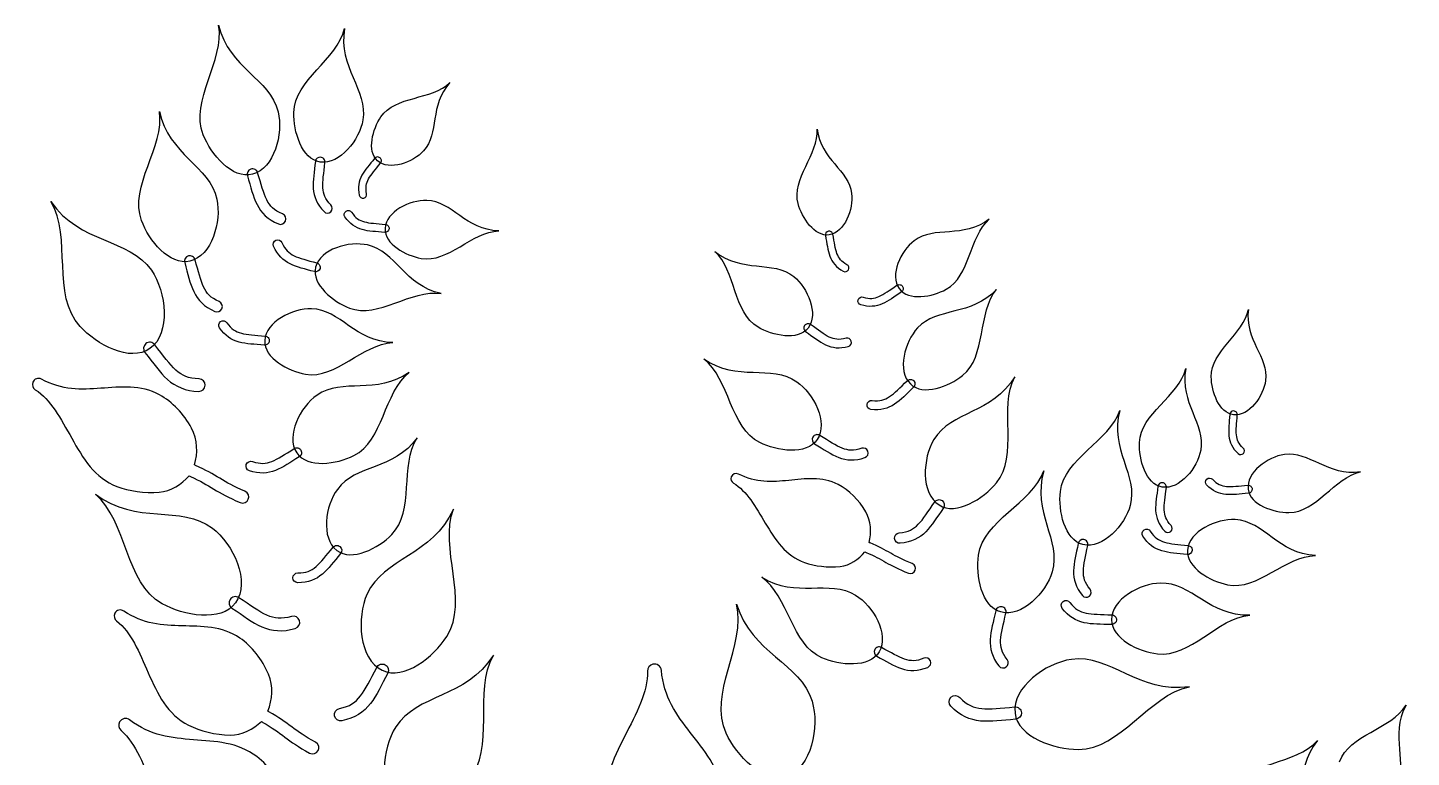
# Model space of a CAD drawing. Extents: x 5.1 to 86.3, y 5.1 to 86.3.
# Drawn here: x 47.79 to 56.97, y 76.59 to 81.43 of the extents above; entities that cross this region are included whole.
import ezdxf

# ---------------------------------------------------------------- set-up
doc = ezdxf.new("R2010")
doc.units = 0
doc.layers.add('View004', color=7, linetype='CONTINUOUS')

msp = doc.modelspace()

# ---------------------------------------------------------------- linework, layer by layer
at = {"layer": 'View004', "color": 1}
for p, q in [((49.734514, 80.53979), (49.734514, 80.53979)), ((49.737622, 80.571917), (49.737622, 80.571917)), ((50.11514, 80.547983), (50.11514, 80.547983)), ((50.130721, 80.567958), (50.130721, 80.567958)), ((49.274469, 80.493078), (49.274469, 80.493078)), ((49.285488, 80.458415), (49.285488, 80.458415)), ((50.164589, 80.099801), (50.164589, 80.099801)), ((50.191502, 80.096927), (50.191502, 80.096927)), ((53.105702, 80.081468), (53.105702, 80.081468)), ((53.110655, 80.056624), (53.110655, 80.056624)), ((48.860135, 79.916791), (48.860135, 79.916791)), ((48.870369, 79.881888), (48.870369, 79.881888)), ((49.704135, 79.841577), (49.704135, 79.841577)), ((49.733343, 79.832838), (49.733343, 79.832838)), ((53.575406, 79.69993), (53.575406, 79.69993)), ((53.598168, 79.714576), (53.598168, 79.714576)), ((52.947389, 79.455115), (52.947389, 79.455115)), ((52.971044, 79.438815), (52.971044, 79.438815)), ((48.578434, 79.335484), (48.578434, 79.335484)), ((49.366178, 79.355567), (49.366178, 79.355567)), ((49.396512, 79.35251), (49.396512, 79.35251)), ((48.604867, 79.30262), (48.604867, 79.30262)), ((47.827652, 79.079034), (47.827666, 79.079065)), ((53.649647, 79.067671), (53.649647, 79.067671)), ((53.671984, 79.088373), (53.671984, 79.088373)), ((55.793338, 78.863225), (55.793338, 78.863225)), ((55.794752, 78.888518), (55.794752, 78.888518)), ((53.003192, 78.715702), (53.003192, 78.715702)), ((53.031667, 78.698849), (53.031667, 78.698849)), ((49.578725, 78.611552), (49.578725, 78.611552)), ((49.607002, 78.628334), (49.607002, 78.628334)), ((52.46123, 78.451206), (52.461258, 78.451231)), ((55.323248, 78.41253), (55.323248, 78.41253)), ((55.320005, 78.383987), (55.320005, 78.383987)), ((55.890199, 78.369469), (55.890199, 78.369469)), ((55.917202, 78.371321), (55.917202, 78.371321)), ((53.839714, 78.26528), (53.839714, 78.26528)), ((53.860236, 78.294138), (53.860236, 78.294138)), ((54.800544, 78.03556), (54.800544, 78.03556)), ((49.844489, 77.964063), (49.844489, 77.964063)), ((49.865802, 77.989102), (49.865802, 77.989102)), ((54.794498, 78.003028), (54.794498, 78.003028)), ((55.488597, 77.966196), (55.488597, 77.966196)), ((55.518835, 77.962307), (55.518835, 77.962307)), ((49.137012, 77.638461), (49.137012, 77.638461)), ((49.172385, 77.615494), (49.172385, 77.615494)), ((54.257555, 77.589657), (54.257555, 77.589657)), ((48.372179, 77.546663), (48.372217, 77.546692)), ((54.250223, 77.555373), (54.250223, 77.555373)), ((54.984427, 77.50419), (54.984427, 77.50419)), ((55.017264, 77.502473), (55.017264, 77.502473)), ((53.412998, 77.306232), (53.412998, 77.306232)), ((53.442319, 77.290898), (53.442319, 77.290898)), ((50.166152, 77.20552), (50.166152, 77.20552)), ((51.941672, 77.20925), (51.941709, 77.209254)), ((50.146012, 77.168728), (50.146012, 77.168728)), ((54.34401, 76.88473), (54.34401, 76.88473)), ((54.385864, 76.887474), (54.385864, 76.887474)), ((48.403661, 76.826227), (48.403721, 76.826227))]:
    msp.add_line(p, q, dxfattribs=at)
at = {"layer": 'View004', "color": 3}
msp.add_open_spline([(26.701295, 78.610206), (38.458535, 85.398253), (52.944054, 85.398253), (64.701294, 78.610206)], degree=3, dxfattribs=at)
at = {"layer": 'View004', "color": 1}
for points in [[(48.958488, 80.721021), (48.868451, 80.948342), (49.101873, 81.210957), (49.060801, 81.447358)], [(49.060801, 81.447358), (49.128387, 81.160351), (49.402015, 81.093892), (49.454882, 80.872888)], [(49.559367, 80.86818), (49.565244, 81.085078), (49.847352, 81.217878), (49.89635, 81.425094)], [(49.89635, 81.425094), (49.851323, 81.167334), (50.051382, 81.017609), (50.017382, 80.818838)], [(50.137326, 80.839238), (50.232506, 80.980447), (50.475279, 80.949689), (50.594949, 81.066336)], [(50.594949, 81.066336), (50.456637, 80.914535), (50.52615, 80.731151), (50.419969, 80.613786)], [(48.549375, 80.151801), (48.464486, 80.381095), (48.703771, 80.63838), (48.668041, 80.875646)], [(48.668041, 80.875646), (48.729137, 80.587188), (49.001197, 80.514576), (49.049067, 80.292435)], [(49.454882, 80.872888), (49.489607, 80.727733), (49.429983, 80.495789), (49.285488, 80.458415)], [(49.734514, 80.53979), (49.611868, 80.558465), (49.556006, 80.744166), (49.559367, 80.86818)], [(50.017382, 80.818838), (49.995053, 80.688286), (49.865452, 80.519851), (49.734514, 80.53979)], [(50.11514, 80.547983), (50.041754, 80.611973), (50.082905, 80.758501), (50.137326, 80.839238)], [(49.285488, 80.458415), (49.150144, 80.423409), (49.009968, 80.591046), (48.958488, 80.721021)], [(52.90457, 80.263629), (52.859787, 80.427927), (53.041623, 80.591696), (53.031435, 80.7585)], [(53.031435, 80.7585), (53.056072, 80.554621), (53.240347, 80.487505), (53.259889, 80.330449)], [(50.419969, 80.613786), (50.350231, 80.5367), (50.193488, 80.479666), (50.11514, 80.547983)], [(49.702905, 80.543446), (49.695321, 80.474755), (49.685034, 80.419042), (49.688704, 80.365072)], [(49.737622, 80.571917), (49.720185, 80.573602), (49.704666, 80.560875), (49.702905, 80.543446)], [(49.759294, 80.560061), (49.753962, 80.566771), (49.746148, 80.571045), (49.737622, 80.571917)], [(49.752512, 80.369184), (49.74964, 80.411726), (49.758136, 80.46557), (49.765951, 80.536271)], [(49.765951, 80.536271), (49.767027, 80.544774), (49.764627, 80.553351), (49.759294, 80.560061)], [(50.09574, 80.563709), (50.061806, 80.521396), (50.031543, 80.488819), (50.01126, 80.451522)], [(50.05526, 80.427391), (50.071262, 80.456782), (50.099552, 80.488874), (50.134485, 80.532421)], [(50.130721, 80.567958), (50.119879, 80.576412), (50.104242, 80.574513), (50.09574, 80.563709)], [(50.140088, 80.550982), (50.139379, 80.557671), (50.136002, 80.563792), (50.130721, 80.567958)], [(50.134485, 80.532421), (50.138776, 80.537601), (50.140796, 80.544293), (50.140088, 80.550982)], [(49.274469, 80.493078), (49.255657, 80.487096), (49.24522, 80.467033), (49.251119, 80.448195)], [(49.251119, 80.448195), (49.273705, 80.373667), (49.287738, 80.311386), (49.31546, 80.257097)], [(49.302178, 80.4904), (49.293679, 80.494988), (49.283689, 80.495954), (49.274469, 80.493078)], [(49.319618, 80.468703), (49.316964, 80.477989), (49.310676, 80.485812), (49.302178, 80.4904)], [(49.379746, 80.289636), (49.357916, 80.332439), (49.342856, 80.391989), (49.319618, 80.468703)], [(50.01126, 80.451522), (49.990948, 80.414249), (49.982596, 80.371312), (49.993489, 80.319383)], [(50.04243, 80.329564), (50.033519, 80.372044), (50.03925, 80.398006), (50.05526, 80.427391)], [(49.688704, 80.365072), (49.692327, 80.311108), (49.712683, 80.259225), (49.759879, 80.210821)], [(49.805557, 80.255209), (49.766948, 80.294805), (49.755372, 80.326643), (49.752512, 80.369184)], [(49.993489, 80.319383), (49.996301, 80.305869), (50.009535, 80.297192), (50.02305, 80.300003)], [(50.02305, 80.300003), (50.036564, 80.302814), (50.045241, 80.316049), (50.04243, 80.329564)], [(53.259889, 80.330449), (53.272725, 80.227294), (53.213557, 80.071344), (53.110655, 80.056624)], [(48.141302, 79.449596), (47.948733, 79.657674), (48.091122, 80.039399), (47.947694, 80.277805)], [(47.947694, 80.277805), (48.140987, 79.995786), (48.464685, 80.03854), (48.614418, 79.821722)], [(49.049067, 80.292435), (49.08051, 80.146534), (49.015671, 79.915994), (48.870369, 79.881888)], [(49.31546, 80.257097), (49.343129, 80.202793), (49.387214, 80.158061), (49.457563, 80.128829)], [(49.485215, 80.195061), (49.427666, 80.218974), (49.401562, 80.246829), (49.379746, 80.289636)], [(49.804912, 80.210176), (49.817525, 80.222433), (49.817814, 80.242595), (49.805557, 80.255209)], [(50.44157, 80.285003), (50.330567, 80.288715), (50.17033, 80.210717), (50.164589, 80.099801)], [(50.919082, 80.083187), (50.699762, 80.089742), (50.610575, 80.279354), (50.44157, 80.285003)], [(53.110655, 80.056624), (53.014269, 80.042836), (52.930175, 80.16969), (52.90457, 80.263629)], [(48.870369, 79.881888), (48.734271, 79.849943), (48.59791, 80.020699), (48.549375, 80.151801)], [(49.457563, 80.128829), (49.475853, 80.121193), (49.496869, 80.12983), (49.504505, 80.148119)], [(49.504505, 80.148119), (49.512141, 80.166409), (49.503505, 80.187425), (49.485215, 80.195061)], [(49.759879, 80.210821), (49.772137, 80.198207), (49.792298, 80.197919), (49.804912, 80.210176)], [(49.898671, 80.176203), (49.890381, 80.188401), (49.893549, 80.20501), (49.905748, 80.2133)], [(50.013344, 80.091687), (49.969633, 80.103778), (49.930456, 80.129261), (49.898671, 80.176203)], [(49.905748, 80.2133), (49.917946, 80.22159), (49.934555, 80.218421), (49.942845, 80.206223)], [(49.942845, 80.206223), (49.968846, 80.167822), (49.993041, 80.152936), (50.0275, 80.143402)], [(50.0275, 80.143402), (50.061957, 80.133857), (50.107618, 80.13174), (50.167009, 80.126217)], [(54.173377, 80.160328), (53.998473, 80.027841), (53.810066, 80.119546), (53.674912, 80.017918)], [(53.887464, 79.695361), (54.046925, 79.782977), (54.037682, 80.044277), (54.173377, 80.160328)], [(50.162253, 80.073221), (50.104552, 80.078595), (50.057054, 80.079556), (50.013344, 80.091687)], [(50.164589, 80.099801), (50.159212, 79.995909), (50.302304, 79.918659), (50.404732, 79.900472)], [(50.191502, 80.096927), (50.189941, 80.08232), (50.176866, 80.071724), (50.162253, 80.073221)], [(50.167009, 80.126217), (50.174175, 80.125664), (50.180815, 80.122244), (50.185425, 80.11673)], [(50.185425, 80.11673), (50.190035, 80.111217), (50.192226, 80.104077), (50.191502, 80.096927)], [(50.404732, 79.900472), (50.583876, 79.868662), (50.740606, 80.077943), (50.919082, 80.083187)], [(53.105702, 80.081468), (53.092219, 80.078778), (53.083446, 80.065696), (53.086076, 80.052201)], [(53.086076, 80.052201), (53.095959, 79.998871), (53.100867, 79.954678), (53.115867, 79.91496)], [(53.124675, 80.077476), (53.119146, 80.081307), (53.112306, 80.082747), (53.105702, 80.081468)], [(53.135073, 80.061111), (53.133952, 80.067744), (53.130204, 80.073644), (53.124675, 80.077476)], [(53.162876, 79.932523), (53.151068, 79.963835), (53.145239, 80.006218), (53.135073, 80.061111)], [(49.425453, 79.981075), (49.418792, 79.996294), (49.425729, 80.014031), (49.440948, 80.020692)], [(49.534985, 79.863816), (49.489078, 79.886228), (49.450958, 79.922534), (49.425453, 79.981075)], [(49.440948, 80.020692), (49.456167, 80.027353), (49.473904, 80.020416), (49.480565, 80.005197)], [(49.480565, 80.005197), (49.501429, 79.957308), (49.525147, 79.935829), (49.561335, 79.918158)], [(50.049073, 79.989473), (49.926924, 80.016499), (49.733389, 79.96321), (49.704135, 79.841577)], [(50.536164, 79.66742), (50.294662, 79.719956), (50.235049, 79.948328), (50.049073, 79.989473)], [(53.674912, 80.017918), (53.586142, 79.95117), (53.510293, 79.789905), (53.575406, 79.69993)], [(48.860135, 79.916791), (48.841193, 79.911234), (48.830306, 79.891412), (48.835779, 79.872445)], [(48.835779, 79.872445), (48.856679, 79.797427), (48.869304, 79.734846), (48.895794, 79.679945)], [(48.887776, 79.913488), (48.879383, 79.918267), (48.869418, 79.919458), (48.860135, 79.916791)], [(48.904723, 79.891404), (48.902279, 79.900747), (48.896169, 79.90871), (48.887776, 79.913488)], [(48.960797, 79.711026), (48.939938, 79.754311), (48.926225, 79.814185), (48.904723, 79.891404)], [(49.696061, 79.812627), (49.633277, 79.83049), (49.58088, 79.841359), (49.534985, 79.863816)], [(49.561335, 79.918158), (49.59752, 79.900475), (49.647644, 79.888705), (49.712268, 79.870328)], [(49.712268, 79.870328), (49.720089, 79.868237), (49.726735, 79.863079), (49.730702, 79.856022)], [(52.639859, 79.444426), (52.473637, 79.542712), (52.492198, 79.81959), (52.352141, 79.947245)], [(52.352141, 79.947245), (52.53324, 79.800841), (52.736176, 79.89181), (52.876143, 79.779474)], [(53.115867, 79.91496), (53.13083, 79.875237), (53.157893, 79.840872), (53.204333, 79.815209)], [(53.228584, 79.858921), (53.190594, 79.879914), (53.174674, 79.901209), (53.162876, 79.932523)], [(53.238314, 79.82494), (53.245011, 79.83701), (53.240655, 79.852224), (53.228584, 79.858921)], [(48.614418, 79.821722), (48.712765, 79.679318), (48.745448, 79.403554), (48.604867, 79.30262)], [(49.704135, 79.841577), (49.676733, 79.727647), (49.819232, 79.612566), (49.928898, 79.571282)], [(49.733343, 79.832838), (49.728598, 79.816987), (49.711933, 79.807952), (49.696061, 79.812627)], [(49.730702, 79.856022), (49.734668, 79.848965), (49.735621, 79.840607), (49.733343, 79.832838)], [(52.876143, 79.779474), (52.968074, 79.705693), (53.043131, 79.53208), (52.971044, 79.438815)], [(53.204333, 79.815209), (53.216404, 79.808513), (53.231618, 79.812869), (53.238314, 79.82494)], [(48.895794, 79.679945), (48.922232, 79.625032), (48.965296, 79.579317), (49.034969, 79.548506)], [(49.064107, 79.614097), (49.007112, 79.639302), (48.981643, 79.667738), (48.960797, 79.711026)], [(49.928898, 79.571282), (50.1207, 79.499075), (50.337453, 79.698459), (50.536164, 79.66742)], [(53.441297, 79.647879), (53.474119, 79.662063), (53.511003, 79.689061), (53.560719, 79.722019)], [(53.590262, 79.677765), (53.541957, 79.645751), (53.504366, 79.616701), (53.462718, 79.598727)], [(53.560719, 79.722019), (53.566646, 79.726084), (53.573962, 79.727586), (53.581011, 79.726185)], [(53.575406, 79.69993), (53.636396, 79.615653), (53.79629, 79.645265), (53.887464, 79.695361)], [(53.581011, 79.726185), (53.58806, 79.724784), (53.594246, 79.720598), (53.598168, 79.714576)], [(53.598168, 79.714576), (53.606115, 79.702222), (53.602581, 79.685767), (53.590262, 79.677765)], [(54.221614, 79.695325), (54.053888, 79.514151), (53.82712, 79.578707), (53.697365, 79.439537)], [(53.996275, 79.123969), (54.155715, 79.252393), (54.094096, 79.54007), (54.221614, 79.695325)], [(49.082334, 79.566732), (49.09038, 79.584845), (49.08222, 79.606051), (49.064107, 79.614097)], [(53.320396, 79.592601), (53.306288, 79.596899), (53.298335, 79.611821), (53.302634, 79.625929)], [(53.302634, 79.625929), (53.306933, 79.640038), (53.321854, 79.64799), (53.335963, 79.643691)], [(53.462718, 79.598727), (53.421093, 79.580719), (53.374597, 79.575987), (53.320396, 79.592601)], [(53.335963, 79.643691), (53.380302, 79.6301), (53.408482, 79.633686), (53.441297, 79.647879)], [(49.034969, 79.548506), (49.053082, 79.540459), (49.074288, 79.54862), (49.082334, 79.566732)], [(49.073868, 79.481679), (49.087552, 79.491098), (49.106281, 79.48764), (49.1157, 79.473955)], [(49.676923, 79.566026), (49.551868, 79.569465), (49.371903, 79.480538), (49.366178, 79.355567)], [(50.216129, 79.341899), (49.969049, 79.347816), (49.867325, 79.560794), (49.676923, 79.566026)], [(55.645532, 79.115168), (55.643234, 79.285444), (55.860231, 79.398569), (55.892056, 79.562626)], [(55.892056, 79.562626), (55.864955, 79.359059), (56.026607, 79.248017), (56.006274, 79.09106)], [(48.604867, 79.30262), (48.473189, 79.208079), (48.251405, 79.330623), (48.141302, 79.449596)], [(49.066144, 79.439846), (49.056725, 79.453531), (49.060183, 79.47226), (49.073868, 79.481679)], [(49.195875, 79.345417), (49.146558, 79.358743), (49.10226, 79.387185), (49.066144, 79.439846)], [(49.1157, 79.473955), (49.145245, 79.430876), (49.172596, 79.414271), (49.211473, 79.403761)], [(49.211473, 79.403761), (49.250349, 79.393241), (49.301794, 79.391162), (49.368728, 79.385338)], [(52.971044, 79.438815), (52.903522, 79.351458), (52.734898, 79.388228), (52.639859, 79.444426)], [(52.947389, 79.455115), (52.938545, 79.442275), (52.941742, 79.424702), (52.954542, 79.415801)], [(52.965978, 79.466855), (52.958454, 79.465605), (52.951752, 79.461372), (52.947389, 79.455115)], [(52.954542, 79.415801), (53.004711, 79.380222), (53.043615, 79.348146), (53.087194, 79.327683)], [(52.987365, 79.461756), (52.981213, 79.466266), (52.973503, 79.468105), (52.965978, 79.466855)], [(53.111563, 79.379106), (53.077222, 79.395253), (53.038999, 79.425127), (52.987365, 79.461756)], [(53.697365, 79.439537), (53.612141, 79.348133), (53.559816, 79.154552), (53.649647, 79.067671)], [(48.578434, 79.335484), (48.560599, 79.321136), (48.557717, 79.295071), (48.571986, 79.277173)], [(48.609515, 79.344194), (48.598405, 79.345595), (48.587198, 79.342455), (48.578434, 79.335484)], [(48.637461, 79.32804), (48.630702, 79.336968), (48.620626, 79.342793), (48.609515, 79.344194)], [(48.777478, 79.159608), (48.735946, 79.196745), (48.694719, 79.254826), (48.637461, 79.32804)], [(49.363725, 79.325613), (49.298696, 79.33128), (49.245189, 79.332045), (49.195875, 79.345417)], [(49.366178, 79.355567), (49.360816, 79.238511), (49.522508, 79.152455), (49.638002, 79.132655)], [(49.396512, 79.35251), (49.394851, 79.336047), (49.380195, 79.324024), (49.363725, 79.325613)], [(49.368728, 79.385338), (49.376803, 79.384763), (49.384304, 79.380955), (49.389534, 79.374776)], [(49.389534, 79.374776), (49.394764, 79.368597), (49.39728, 79.360569), (49.396512, 79.35251)], [(49.638002, 79.132655), (49.839998, 79.098023), (50.015134, 79.3348), (50.216129, 79.341899)], [(53.087194, 79.327683), (53.130746, 79.307186), (53.17991, 79.300607), (53.237964, 79.316415)], [(53.223162, 79.371134), (53.175672, 79.358202), (53.145899, 79.362951), (53.111563, 79.379106)], [(53.257923, 79.351175), (53.253835, 79.366285), (53.238273, 79.375221), (53.223162, 79.371134)], [(53.237964, 79.316415), (53.253074, 79.320502), (53.26201, 79.336065), (53.257923, 79.351175)], [(48.571986, 79.277173), (48.627624, 79.206051), (48.668885, 79.144587), (48.721599, 79.097498)], [(52.650654, 78.67902), (52.45185, 78.778774), (52.451212, 79.098409), (52.280143, 79.233986)], [(52.280143, 79.233986), (52.499861, 79.080121), (52.725838, 79.200754), (52.895588, 79.082772)], [(48.931131, 79.101526), (48.85889, 79.103276), (48.818998, 79.122461), (48.777478, 79.159608)], [(50.324921, 79.144253), (50.106757, 78.991084), (49.882044, 79.110694), (49.713495, 78.993244)], [(49.957385, 78.592303), (50.15483, 78.691674), (50.155081, 79.009316), (50.324921, 79.144253)], [(53.649647, 79.067671), (53.733788, 78.986293), (53.905113, 79.050539), (53.996275, 79.123969)], [(55.169026, 78.67881), (55.177477, 78.871731), (55.430486, 78.985715), (55.477164, 79.169381)], [(55.477164, 79.169381), (55.433268, 78.940679), (55.60907, 78.804474), (55.575862, 78.628101)], [(47.827666, 79.079065), (47.820674, 79.060853), (47.827517, 79.040203), (47.844082, 79.029856)], [(47.885268, 79.099886), (47.863714, 79.111796), (47.836598, 79.10196), (47.827652, 79.079034)], [(48.279858, 79.038905), (48.149877, 79.029512), (48.021905, 79.024802), (47.885268, 79.099886)], [(48.669358, 78.995489), (48.542888, 79.064427), (48.409841, 79.048298), (48.279858, 79.038905)], [(48.721599, 79.097498), (48.774262, 79.050372), (48.840665, 79.02047), (48.928974, 79.01833)], [(48.928974, 79.01833), (48.951948, 79.017734), (48.971055, 79.035876), (48.971651, 79.05885)], [(48.971651, 79.05885), (48.972246, 79.081823), (48.954105, 79.10093), (48.931131, 79.101526)], [(52.895588, 79.082772), (53.00708, 79.005284), (53.107103, 78.811739), (53.031667, 78.698849)], [(53.511301, 78.983635), (53.544875, 79.005803), (53.580431, 79.042966), (53.629031, 79.089256)], [(53.670464, 79.046036), (53.623241, 79.00107), (53.587306, 78.961494), (53.544697, 78.93339)], [(53.629031, 79.089256), (53.634798, 79.094925), (53.642608, 79.098028), (53.650694, 79.097861)], [(53.650694, 79.097861), (53.658779, 79.097695), (53.666455, 79.094274), (53.671984, 79.088373)], [(53.671984, 79.088373), (53.683218, 79.076248), (53.682539, 79.057324), (53.670464, 79.046036)], [(54.342061, 79.115263), (54.194067, 78.869291), (53.920642, 78.889042), (53.805918, 78.699881)], [(54.22094, 78.411496), (54.372, 78.595461), (54.233695, 78.908322), (54.342061, 79.115263)], [(55.793338, 78.863225), (55.696566, 78.873965), (55.646845, 79.017811), (55.645532, 79.115168)], [(56.006274, 79.09106), (55.992921, 78.987971), (55.896654, 78.851759), (55.793338, 78.863225)], [(47.844082, 79.029856), (47.946253, 78.965547), (48.013346, 78.837691), (48.086265, 78.707268)], [(48.880654, 78.77505), (48.83095, 78.868126), (48.752876, 78.949978), (48.669358, 78.995489)], [(49.713495, 78.993244), (49.602791, 78.916105), (49.503624, 78.723647), (49.578725, 78.611552)], [(53.361992, 78.932052), (53.36398, 78.948527), (53.378948, 78.960272), (53.395424, 78.958283)], [(53.395424, 78.958283), (53.44722, 78.951944), (53.477735, 78.961458), (53.511301, 78.983635)], [(53.388223, 78.898619), (53.371748, 78.900607), (53.360003, 78.915576), (53.361992, 78.932052)], [(53.544697, 78.93339), (53.502122, 78.905255), (53.45154, 78.89087), (53.388223, 78.898619)], [(54.644996, 78.354045), (54.670389, 78.575018), (54.970355, 78.685414), (55.038919, 78.892645)], [(55.038919, 78.892645), (54.969891, 78.633443), (55.160809, 78.462654), (55.108316, 78.262707)], [(55.768434, 78.865086), (55.764675, 78.810978), (55.758381, 78.76696), (55.762978, 78.724754)], [(55.794752, 78.888518), (55.781025, 78.889284), (55.76926, 78.87881), (55.768434, 78.865086)], [(55.812125, 78.879911), (55.80773, 78.885002), (55.801466, 78.888106), (55.794752, 78.888518)], [(55.812885, 78.730011), (55.809278, 78.76328), (55.814226, 78.805775), (55.818103, 78.861467)], [(55.818103, 78.861467), (55.818676, 78.868169), (55.81652, 78.874819), (55.812125, 78.879911)], [(48.901167, 78.53054), (48.922606, 78.611104), (48.922105, 78.697436), (48.880654, 78.77505)], [(48.086265, 78.707268), (48.15918, 78.576846), (48.239859, 78.442331), (48.386313, 78.387773)], [(50.377801, 78.709822), (50.221043, 78.494223), (49.969696, 78.534561), (49.848301, 78.368831)], [(50.208955, 78.068557), (50.363545, 78.226547), (50.260852, 78.527131), (50.377801, 78.709822)], [(53.031667, 78.698849), (52.961008, 78.593109), (52.764323, 78.621983), (52.650654, 78.67902)], [(53.003192, 78.715702), (52.994047, 78.700247), (52.999115, 78.680307), (53.01453, 78.671094)], [(53.023621, 78.730667), (53.015074, 78.728634), (53.007708, 78.723238), (53.003192, 78.715702)], [(53.01453, 78.671094), (53.075003, 78.63419), (53.122252, 78.600418), (53.173952, 78.580361)], [(53.048601, 78.726505), (53.041175, 78.7312), (53.032168, 78.732701), (53.023621, 78.730667)], [(53.197876, 78.641385), (53.157132, 78.657215), (53.11084, 78.688512), (53.048601, 78.726505)], [(53.805918, 78.699881), (53.730566, 78.575641), (53.716874, 78.342891), (53.839714, 78.26528)], [(55.320005, 78.383987), (55.211145, 78.402427), (55.164193, 78.568504), (55.169026, 78.67881)], [(55.762978, 78.724754), (55.767538, 78.682552), (55.785153, 78.642513), (55.823705, 78.606059)], [(55.858112, 78.642322), (55.826574, 78.672144), (55.816482, 78.696741), (55.812885, 78.730011)], [(49.413622, 78.554247), (49.454092, 78.570027), (49.500058, 78.601184), (49.561864, 78.639015)], [(49.595789, 78.58399), (49.535737, 78.547244), (49.488823, 78.513625), (49.437469, 78.493632)], [(49.561864, 78.639015), (49.569238, 78.64369), (49.578186, 78.645192), (49.586683, 78.643181)], [(49.578725, 78.611552), (49.649071, 78.506555), (49.844494, 78.535486), (49.957385, 78.592303)], [(49.586683, 78.643181), (49.595179, 78.641171), (49.602505, 78.635817), (49.607002, 78.628334)], [(49.607002, 78.628334), (49.616109, 78.612986), (49.611096, 78.593164), (49.595789, 78.58399)], [(53.173952, 78.580361), (53.225625, 78.560263), (53.282642, 78.556604), (53.348097, 78.579375)], [(53.326748, 78.641079), (53.273202, 78.622451), (53.238613, 78.625545), (53.197876, 78.641385)], [(53.368274, 78.620902), (53.362379, 78.637941), (53.343786, 78.646974), (53.326748, 78.641079)], [(53.348097, 78.579375), (53.365136, 78.585271), (53.37417, 78.603863), (53.368274, 78.620902)], [(55.575862, 78.628101), (55.554054, 78.512259), (55.436226, 78.3643), (55.320005, 78.383987)], [(55.823705, 78.606059), (55.833719, 78.596558), (55.849539, 78.596973), (55.85904, 78.606987)], [(55.85904, 78.606987), (55.868541, 78.617001), (55.868125, 78.632821), (55.858112, 78.642322)], [(56.130735, 78.600035), (56.02078, 78.584378), (55.876556, 78.479692), (55.890199, 78.369469)], [(56.636076, 78.484371), (56.41896, 78.452671), (56.298146, 78.623875), (56.130735, 78.600035)], [(48.907855, 78.527758), (48.905727, 78.52889), (48.903447, 78.529818), (48.901167, 78.53054)], [(49.234758, 78.356246), (49.089137, 78.4169), (49.045869, 78.466935), (48.907855, 78.527758)], [(49.264412, 78.492443), (49.247472, 78.498282), (49.238472, 78.516747), (49.244311, 78.533687)], [(49.244311, 78.533687), (49.250149, 78.550626), (49.268614, 78.559626), (49.285554, 78.553788)], [(49.437469, 78.493632), (49.386143, 78.473597), (49.329486, 78.469893), (49.264412, 78.492443)], [(49.285554, 78.553788), (49.338788, 78.53534), (49.373158, 78.538457), (49.413622, 78.554247)], [(54.101881, 77.931425), (54.135078, 78.164751), (54.455943, 78.273128), (54.534472, 78.490668)], [(54.534472, 78.490668), (54.45397, 78.218094), (54.651316, 78.031756), (54.590016, 77.821472)], [(56.161358, 78.214959), (56.343305, 78.214801), (56.461235, 78.448158), (56.636076, 78.484371)], [(48.666439, 78.349087), (48.747004, 78.35636), (48.814008, 78.400417), (48.864803, 78.459358)], [(48.864803, 78.459358), (48.867843, 78.457078), (48.871111, 78.455026), (48.874653, 78.453536)], [(48.874653, 78.453536), (49.002932, 78.397051), (49.048362, 78.345682), (49.203157, 78.281193)], [(52.461258, 78.451231), (52.455786, 78.435757), (52.462018, 78.418562), (52.476222, 78.410259)], [(52.509163, 78.470101), (52.490763, 78.4796), (52.468206, 78.470691), (52.46123, 78.451206)], [(52.476222, 78.410259), (52.563627, 78.358631), (52.623059, 78.252758), (52.687447, 78.144866)], [(52.842278, 78.428216), (52.733247, 78.417234), (52.625794, 78.410235), (52.509163, 78.470101)], [(53.170695, 78.400976), (53.062756, 78.455917), (52.951308, 78.439199), (52.842278, 78.428216)], [(53.353532, 78.220709), (53.309543, 78.297761), (53.241976, 78.364706), (53.170695, 78.400976)], [(53.839714, 78.26528), (53.954775, 78.192584), (54.13457, 78.306311), (54.22094, 78.411496)], [(55.323248, 78.41253), (55.307757, 78.414288), (55.293758, 78.403193), (55.291932, 78.38771)], [(55.342357, 78.401658), (55.337712, 78.407707), (55.330822, 78.411627), (55.323248, 78.41253)], [(55.347928, 78.380389), (55.349011, 78.38794), (55.347003, 78.395608), (55.342357, 78.401658)], [(55.615044, 78.398442), (55.604758, 78.409013), (55.604989, 78.42592), (55.615559, 78.436205)], [(55.742673, 78.335166), (55.697524, 78.339468), (55.654511, 78.357747), (55.615044, 78.398442)], [(55.615559, 78.436205), (55.626129, 78.446491), (55.643036, 78.44626), (55.653322, 78.43569)], [(55.653322, 78.43569), (55.685608, 78.402399), (55.712023, 78.391949), (55.747615, 78.388555)], [(55.747615, 78.388555), (55.783208, 78.38515), (55.82854, 78.39101), (55.887987, 78.395903)], [(55.887987, 78.395903), (55.895139, 78.396605), (55.902273, 78.394392), (55.907772, 78.389765)], [(55.907772, 78.389765), (55.913271, 78.385138), (55.916671, 78.378488), (55.917202, 78.371321)], [(48.686106, 77.610377), (48.438194, 77.747923), (48.454273, 78.155023), (48.243576, 78.336725)], [(48.243576, 78.336725), (48.515263, 78.129161), (48.809428, 78.270849), (49.019373, 78.111624)], [(48.386313, 78.387773), (48.466813, 78.357784), (48.569535, 78.340338), (48.666439, 78.349087)], [(49.203157, 78.281193), (49.253842, 78.258495), (49.286412, 78.335846), (49.234758, 78.356246)], [(49.848301, 78.368831), (49.768567, 78.259981), (49.737116, 78.045774), (49.844489, 77.964063)], [(53.811133, 78.284965), (53.816355, 78.292785), (53.82451, 78.298167), (53.833753, 78.299893)], [(53.833753, 78.299893), (53.842995, 78.30162), (53.852544, 78.299545), (53.860236, 78.294138)], [(54.794498, 78.003028), (54.67092, 78.033066), (54.630475, 78.2277), (54.644996, 78.354045)], [(55.291932, 78.38771), (55.284164, 78.326698), (55.274182, 78.277274), (55.276646, 78.229193)], [(55.333487, 78.231904), (55.331564, 78.269804), (55.339924, 78.317591), (55.347928, 78.380389)], [(55.892523, 78.342888), (55.834767, 78.338142), (55.787826, 78.330824), (55.742673, 78.335166)], [(55.890199, 78.369469), (55.902978, 78.266227), (56.057328, 78.215048), (56.161358, 78.214959)], [(55.917202, 78.371321), (55.918205, 78.356666), (55.907174, 78.343956), (55.892523, 78.342888)], [(50.619133, 78.238249), (50.479134, 77.928383), (50.154749, 77.913716), (50.046013, 77.675292)], [(50.574203, 77.393575), (50.726405, 77.630923), (50.52034, 77.97979), (50.619133, 78.238249)], [(53.376583, 78.015677), (53.392687, 78.083903), (53.390217, 78.156456), (53.353532, 78.220709)], [(53.702149, 78.136841), (53.735113, 78.17003), (53.766781, 78.220758), (53.811133, 78.284965)], [(53.868537, 78.245586), (53.825438, 78.183211), (53.793911, 78.129647), (53.752069, 78.087561)], [(53.860236, 78.294138), (53.875897, 78.282998), (53.879607, 78.261295), (53.868537, 78.245586)], [(55.108316, 78.262707), (55.073841, 78.131381), (54.926431, 77.97096), (54.794498, 78.003028)], [(55.276646, 78.229193), (55.279069, 78.181119), (55.296412, 78.134648), (55.337692, 78.090874)], [(55.378997, 78.129695), (55.345229, 78.165504), (55.335401, 78.194006), (55.333487, 78.231904)], [(52.687447, 78.144866), (52.751834, 78.036973), (52.822841, 77.925826), (52.947236, 77.883447)], [(53.576253, 78.080526), (53.636714, 78.085583), (53.669196, 78.103644), (53.702149, 78.136841)], [(55.377755, 78.089632), (55.389161, 78.100352), (55.389718, 78.118289), (55.378997, 78.129695)], [(55.805007, 78.168037), (55.680094, 78.174911), (55.497753, 78.090963), (55.488597, 77.966196)], [(56.337851, 77.929179), (56.091027, 77.941883), (55.995193, 78.157575), (55.805007, 78.168037)], [(49.019373, 78.111624), (49.157267, 78.007048), (49.274422, 77.755276), (49.172385, 77.615494)], [(49.844489, 77.964063), (49.945063, 77.887527), (50.120566, 77.978223), (50.208955, 78.068557)], [(53.544413, 78.042745), (53.542772, 78.06197), (53.557028, 78.078886), (53.576253, 78.080526)], [(53.582194, 78.010905), (53.562969, 78.009264), (53.546053, 78.023519), (53.544413, 78.042745)], [(53.752069, 78.087561), (53.710272, 78.045447), (53.656103, 78.017086), (53.582194, 78.010905)], [(54.800544, 78.03556), (54.782888, 78.038839), (54.765902, 78.02723), (54.762545, 78.009588)], [(54.821616, 78.021514), (54.816771, 78.028843), (54.809173, 78.033907), (54.800544, 78.03556)], [(55.190992, 78.058687), (55.181953, 78.072625), (55.185924, 78.091252), (55.199862, 78.100292)], [(55.318079, 77.960729), (55.269147, 77.975405), (55.225647, 78.005054), (55.190992, 78.058687)], [(55.199862, 78.100292), (55.2138, 78.109331), (55.232427, 78.10536), (55.241466, 78.091422)], [(55.241466, 78.091422), (55.269816, 78.047547), (55.296701, 78.030196), (55.335274, 78.018623)], [(55.337692, 78.090874), (55.348412, 78.079468), (55.366349, 78.078911), (55.377755, 78.089632)], [(49.706864, 77.856349), (49.740037, 77.884392), (49.773427, 77.928763), (49.819638, 77.98458)], [(49.869563, 77.943518), (49.824659, 77.889295), (49.791171, 77.842288), (49.749067, 77.806732)], [(49.819638, 77.98458), (49.8251, 77.991392), (49.833078, 77.995713), (49.841768, 77.996564)], [(49.841768, 77.996564), (49.850457, 77.997416), (49.859123, 77.994725), (49.865802, 77.989102)], [(49.865802, 77.989102), (49.879391, 77.977534), (49.881072, 77.957157), (49.869563, 77.943518)], [(53.183609, 77.857584), (53.25115, 77.865609), (53.306426, 77.904233), (53.347721, 77.954981)], [(53.347721, 77.954981), (53.350305, 77.953134), (53.353117, 77.951493), (53.356134, 77.950322)], [(53.356134, 77.950322), (53.465298, 77.905892), (53.504704, 77.863793), (53.636346, 77.813265)], [(53.382283, 78.013496), (53.380459, 78.014393), (53.378559, 78.015122), (53.376583, 78.015677)], [(53.66113, 77.877101), (53.537289, 77.924622), (53.499733, 77.965651), (53.382283, 78.013496)], [(54.250223, 77.555373), (54.120188, 77.590711), (54.0829, 77.798018), (54.101881, 77.931425)], [(54.762545, 78.009588), (54.74866, 77.940119), (54.733173, 77.884143), (54.732096, 77.8287)], [(54.797625, 77.827194), (54.798495, 77.870896), (54.811986, 77.925122), (54.826288, 77.996625)], [(54.826288, 77.996625), (54.828146, 78.005212), (54.826462, 78.014185), (54.821616, 78.021514)], [(55.485321, 77.93632), (55.420473, 77.943772), (55.367007, 77.946007), (55.318079, 77.960729)], [(55.335274, 78.018623), (55.373847, 78.007038), (55.425215, 78.003547), (55.491964, 77.995885)], [(55.488597, 77.966196), (55.480021, 77.849332), (55.639286, 77.758865), (55.754193, 77.735899)], [(55.518835, 77.962307), (55.516722, 77.945896), (55.501741, 77.93428), (55.485321, 77.93632)], [(55.491964, 77.995885), (55.50002, 77.995089), (55.507414, 77.991076), (55.512472, 77.984756)], [(55.512472, 77.984756), (55.51753, 77.978435), (55.519824, 77.970341), (55.518835, 77.962307)], [(49.585855, 77.814415), (49.642195, 77.814213), (49.6737, 77.828299), (49.706864, 77.856349)], [(52.947236, 77.883447), (53.015613, 77.860152), (53.102366, 77.847929), (53.183609, 77.857584)], [(53.636346, 77.813265), (53.679484, 77.795392), (53.705027, 77.86118), (53.66113, 77.877101)], [(55.754193, 77.735899), (55.955161, 77.69573), (56.136737, 77.927605), (56.337851, 77.929179)], [(49.585732, 77.749529), (49.567815, 77.749563), (49.553317, 77.764116), (49.553351, 77.782034)], [(49.553351, 77.782034), (49.553385, 77.799951), (49.567938, 77.814449), (49.585855, 77.814415)], [(49.749067, 77.806732), (49.707002, 77.771147), (49.654603, 77.749283), (49.585732, 77.749529)], [(53.062873, 77.251089), (52.859105, 77.340266), (52.841683, 77.659427), (52.663731, 77.785833)], [(52.663731, 77.785833), (52.891226, 77.643718), (53.110557, 77.776051), (53.286267, 77.667146)], [(54.590016, 77.821472), (54.549756, 77.683358), (54.38905, 77.517646), (54.250223, 77.555373)], [(54.732096, 77.8287), (54.730971, 77.773267), (54.74712, 77.718463), (54.79099, 77.664813)], [(54.841605, 77.706059), (54.805717, 77.749947), (54.796742, 77.783495), (54.797625, 77.827194)], [(55.308253, 77.747066), (55.173353, 77.744271), (54.984099, 77.639118), (54.984427, 77.50419)], [(55.900785, 77.533639), (55.6343, 77.527172), (55.513643, 77.751325), (55.308253, 77.747066)], [(49.16382, 77.656441), (49.152827, 77.654303), (49.143162, 77.64782), (49.137012, 77.638461)], [(49.195413, 77.64982), (49.186204, 77.656192), (49.174813, 77.658579), (49.16382, 77.656441)], [(50.046013, 77.675292), (49.974593, 77.518696), (49.990749, 77.242999), (50.146012, 77.168728)], [(53.286267, 77.667146), (53.401674, 77.595619), (53.511723, 77.407593), (53.442319, 77.290898)], [(54.79099, 77.664813), (54.802379, 77.650836), (54.822943, 77.648738), (54.83692, 77.660128)], [(54.83692, 77.660128), (54.850897, 77.671518), (54.852995, 77.692082), (54.841605, 77.706059)], [(48.431535, 77.561865), (48.411228, 77.575797), (48.383291, 77.568621), (48.372179, 77.546663)], [(49.172385, 77.615494), (49.07681, 77.484564), (48.827852, 77.531731), (48.686106, 77.610377)], [(49.137012, 77.638461), (49.124549, 77.619262), (49.12995, 77.5936), (49.149094, 77.581053)], [(49.149094, 77.581053), (49.224158, 77.530858), (49.282547, 77.485351), (49.347328, 77.457076)], [(49.381021, 77.533528), (49.32997, 77.555841), (49.272669, 77.598145), (49.195413, 77.64982)], [(52.427521, 76.751447), (52.30648, 77.01101), (52.561212, 77.334271), (52.496796, 77.607847)], [(52.496796, 77.607847), (52.595724, 77.276935), (52.920285, 77.218196), (52.997425, 76.963441)], [(54.216567, 77.563233), (54.199879, 77.490048), (54.181879, 77.431201), (54.179158, 77.372507)], [(54.257555, 77.589657), (54.238947, 77.593634), (54.220625, 77.581822), (54.216567, 77.563233)], [(54.279474, 77.57418), (54.27455, 77.582081), (54.266647, 77.587661), (54.257555, 77.589657)], [(54.283712, 77.547684), (54.285925, 77.556727), (54.284397, 77.566279), (54.279474, 77.57418)], [(54.656823, 77.579389), (54.645964, 77.593642), (54.648716, 77.613999), (54.662969, 77.624857)], [(54.801488, 77.484403), (54.747667, 77.496197), (54.698467, 77.524535), (54.656823, 77.579389)], [(54.662969, 77.624857), (54.677222, 77.635715), (54.697578, 77.632963), (54.708436, 77.618711)], [(54.708436, 77.618711), (54.742503, 77.573837), (54.772832, 77.55737), (54.81526, 77.548069)], [(48.372217, 77.546692), (48.363484, 77.52924), (48.368341, 77.508024), (48.383814, 77.49613)], [(48.383814, 77.49613), (48.479312, 77.422274), (48.533773, 77.288548), (48.593784, 77.151705)], [(48.818413, 77.463143), (48.688132, 77.46632), (48.560302, 77.473963), (48.431535, 77.561865)], [(49.545127, 77.526327), (49.475951, 77.505433), (49.432064, 77.511202), (49.381021, 77.533528)], [(49.596946, 77.498436), (49.590339, 77.520448), (49.567138, 77.532935), (49.545127, 77.526327)], [(49.569056, 77.446617), (49.591067, 77.453225), (49.603554, 77.476425), (49.596946, 77.498436)], [(54.248522, 77.369044), (54.25069, 77.415307), (54.266525, 77.472358), (54.283712, 77.547684)], [(54.983341, 77.471792), (54.912992, 77.474518), (54.855309, 77.472561), (54.801488, 77.484403)], [(54.81526, 77.548069), (54.857687, 77.538755), (54.913216, 77.53919), (54.985627, 77.536394)], [(55.017264, 77.502473), (55.016331, 77.484651), (55.001167, 77.470937), (54.983341, 77.471792)], [(54.984427, 77.50419), (54.984735, 77.377807), (55.163396, 77.293503), (55.288847, 77.278175)], [(54.985627, 77.536394), (54.994356, 77.536194), (55.002635, 77.532482), (55.00859, 77.526097)], [(55.00859, 77.526097), (55.014545, 77.519712), (55.017673, 77.511194), (55.017264, 77.502473)], [(55.288847, 77.278175), (55.508255, 77.251365), (55.684623, 77.515545), (55.900785, 77.533639)], [(49.201916, 77.382396), (49.082678, 77.463201), (48.948696, 77.459967), (48.818413, 77.463143)], [(49.390988, 77.142622), (49.35048, 77.240054), (49.280661, 77.329049), (49.201916, 77.382396)], [(49.347328, 77.457076), (49.412073, 77.42875), (49.484493, 77.421077), (49.569056, 77.446617)], [(50.146012, 77.168728), (50.291441, 77.099161), (50.487181, 77.257867), (50.574203, 77.393575)], [(53.442319, 77.290898), (53.377309, 77.181593), (53.17938, 77.2001), (53.062873, 77.251089)], [(53.412998, 77.306232), (53.404677, 77.290318), (53.410786, 77.270672), (53.426663, 77.262281)], [(53.432613, 77.32225), (53.424184, 77.31977), (53.417112, 77.313995), (53.412998, 77.306232)], [(53.457777, 77.319405), (53.450115, 77.323704), (53.441042, 77.324729), (53.432613, 77.32225)], [(53.611316, 77.242241), (53.569797, 77.255909), (53.521925, 77.284732), (53.457777, 77.319405)], [(54.179158, 77.372507), (54.176386, 77.313827), (54.191928, 77.255319), (54.236865, 77.197243)], [(54.291651, 77.239486), (54.254891, 77.286995), (54.246341, 77.322784), (54.248522, 77.369044)], [(50.109661, 77.187923), (50.11472, 77.197846), (50.123567, 77.205308), (50.1342, 77.20862)], [(50.1342, 77.20862), (50.144834, 77.211932), (50.156354, 77.210814), (50.166152, 77.20552)], [(50.166152, 77.20552), (50.186119, 77.194587), (50.193492, 77.169571), (50.182647, 77.149556)], [(50.883336, 77.268368), (50.700536, 76.981661), (50.377379, 77.013453), (50.23572, 76.792994)], [(50.718283, 76.438759), (50.902809, 76.651948), (50.748658, 77.026659), (50.883336, 77.268368)], [(51.941709, 77.209254), (51.920072, 77.204375), (51.904903, 77.184848), (51.905587, 77.162665)], [(51.997768, 77.167986), (51.995412, 77.195871), (51.968987, 77.215279), (51.941672, 77.20925)], [(53.426663, 77.262281), (53.48899, 77.228604), (53.537948, 77.197359), (53.59063, 77.180045)], [(53.740026, 77.248702), (53.687532, 77.227288), (53.652828, 77.228562), (53.611316, 77.242241)], [(53.782555, 77.230734), (53.775772, 77.24744), (53.756732, 77.255484), (53.740026, 77.248702)], [(53.764586, 77.188205), (53.781292, 77.194987), (53.789337, 77.214028), (53.782555, 77.230734)], [(54.236865, 77.197243), (54.24853, 77.182114), (54.270251, 77.179306), (54.28538, 77.190971)], [(54.28538, 77.190971), (54.300509, 77.202637), (54.303316, 77.224358), (54.291651, 77.239486)], [(54.717838, 77.240904), (54.547371, 77.217156), (54.323383, 77.055603), (54.34401, 76.88473)], [(55.500403, 77.059301), (55.163799, 77.011191), (54.977379, 77.277065), (54.717838, 77.240904)], [(48.593784, 77.151705), (48.653794, 77.014863), (48.721133, 76.8732), (48.861649, 76.804784)], [(49.387872, 76.897273), (49.41698, 76.975396), (49.424792, 77.061375), (49.390988, 77.142622)], [(50.001988, 76.998568), (50.036165, 77.042181), (50.066387, 77.106244), (50.109661, 77.187923)], [(50.182647, 77.149556), (50.140594, 77.070207), (50.110931, 77.002825), (50.067543, 76.947517)], [(51.905587, 77.162665), (51.909387, 77.025519), (51.830955, 76.881374), (51.753798, 76.730104)], [(52.189398, 76.756682), (52.098421, 76.873548), (52.01314, 76.991473), (51.997768, 77.167986)], [(53.59063, 77.180045), (53.643286, 77.162688), (53.700417, 77.162028), (53.764586, 77.188205)], [(54.763492, 76.644024), (55.045446, 76.642928), (55.229288, 77.004), (55.500403, 77.059301)], [(49.861695, 76.914872), (49.932118, 76.929201), (49.967825, 76.954949), (50.001988, 76.998568)], [(50.067543, 76.947517), (50.024212, 76.892182), (49.964421, 76.851311), (49.878334, 76.833795)], [(52.997425, 76.963441), (53.048094, 76.796119), (52.994457, 76.520773), (52.82809, 76.467053)], [(53.917749, 76.930917), (53.901859, 76.947345), (53.902296, 76.973544), (53.918724, 76.989433)], [(54.115234, 76.832262), (54.045289, 76.83914), (53.978719, 76.867668), (53.917749, 76.930917)], [(53.918724, 76.989433), (53.935152, 77.005323), (53.961351, 77.004887), (53.977241, 76.988458)], [(53.977241, 76.988458), (54.027117, 76.936718), (54.068003, 76.9204), (54.123142, 76.914974)], [(54.123142, 76.914974), (54.178283, 76.909531), (54.24856, 76.9184), (54.340705, 76.925705)], [(54.340705, 76.925705), (54.351793, 76.92676), (54.362836, 76.923297), (54.371337, 76.916101)], [(56.496544, 76.561287), (56.562466, 76.742792), (56.838014, 76.775648), (56.937628, 76.936858)], [(56.937628, 76.936858), (56.827161, 76.73185), (56.954019, 76.549189), (56.869443, 76.390895)], [(48.470321, 76.839641), (48.448623, 76.856254), (48.41725, 76.84992), (48.403661, 76.826227)], [(48.893353, 76.707865), (48.749158, 76.718918), (48.607937, 76.734782), (48.470321, 76.839641)], [(49.136743, 76.739283), (49.217633, 76.738757), (49.288572, 76.776154), (49.34481, 76.829926)], [(49.34481, 76.829926), (49.347622, 76.827364), (49.350662, 76.825008), (49.354052, 76.823184)], [(49.394256, 76.89386), (49.392204, 76.89519), (49.390076, 76.89633), (49.387872, 76.897273)], [(49.703111, 76.691646), (49.564011, 76.766049), (49.525768, 76.820021), (49.394256, 76.89386)], [(49.829476, 76.866013), (49.824881, 76.888402), (49.839306, 76.910277), (49.861695, 76.914872)], [(49.878334, 76.833795), (49.855946, 76.8292), (49.834071, 76.843625), (49.829476, 76.866013)], [(54.347487, 76.843528), (54.257963, 76.836443), (54.185186, 76.825323), (54.115234, 76.832262)], [(54.34401, 76.88473), (54.363331, 76.72468), (54.60228, 76.644649), (54.763492, 76.644024)], [(54.385864, 76.887474), (54.38735, 76.864759), (54.370196, 76.845114), (54.347487, 76.843528)], [(54.371337, 76.916101), (54.379837, 76.908904), (54.385074, 76.898583), (54.385864, 76.887474)], [(48.403721, 76.826227), (48.393028, 76.807391), (48.397185, 76.7836), (48.413647, 76.769523)], [(48.413647, 76.769523), (48.515208, 76.682153), (48.567829, 76.530807), (48.62642, 76.375687)], [(48.861649, 76.804784), (48.938883, 76.767177), (49.039447, 76.739913), (49.136743, 76.739283)], [(49.354052, 76.823184), (49.47629, 76.754601), (49.516559, 76.699093), (49.66442, 76.619988)], [(50.23572, 76.792994), (50.142676, 76.648198), (50.119308, 76.373018), (50.262378, 76.277343)], [(52.394405, 76.36128), (52.379653, 76.524308), (52.280375, 76.639816), (52.189398, 76.756682)], [(52.82809, 76.467053), (52.672259, 76.416737), (52.496728, 76.603037), (52.427521, 76.751447)], [(49.313684, 76.596203), (49.186217, 76.692647), (49.037549, 76.696811), (48.893353, 76.707865)], [(49.66442, 76.619988), (49.71268, 76.592512), (49.752553, 76.666363), (49.703111, 76.691646)], [(51.753798, 76.730104), (51.676642, 76.578834), (51.600518, 76.417651), (51.641483, 76.244828)], [(55.77123, 76.372577), (55.885076, 76.563661), (56.203923, 76.541223), (56.351496, 76.702058)], [(56.351496, 76.702058), (56.18217, 76.494021), (56.286175, 76.259924), (56.156246, 76.099135)], [(49.509348, 76.31955), (49.470094, 76.429867), (49.397864, 76.53253), (49.313684, 76.596203)]]:
    msp.add_open_spline(points, degree=3, dxfattribs=at)

doc.saveas('drawing.dxf')
